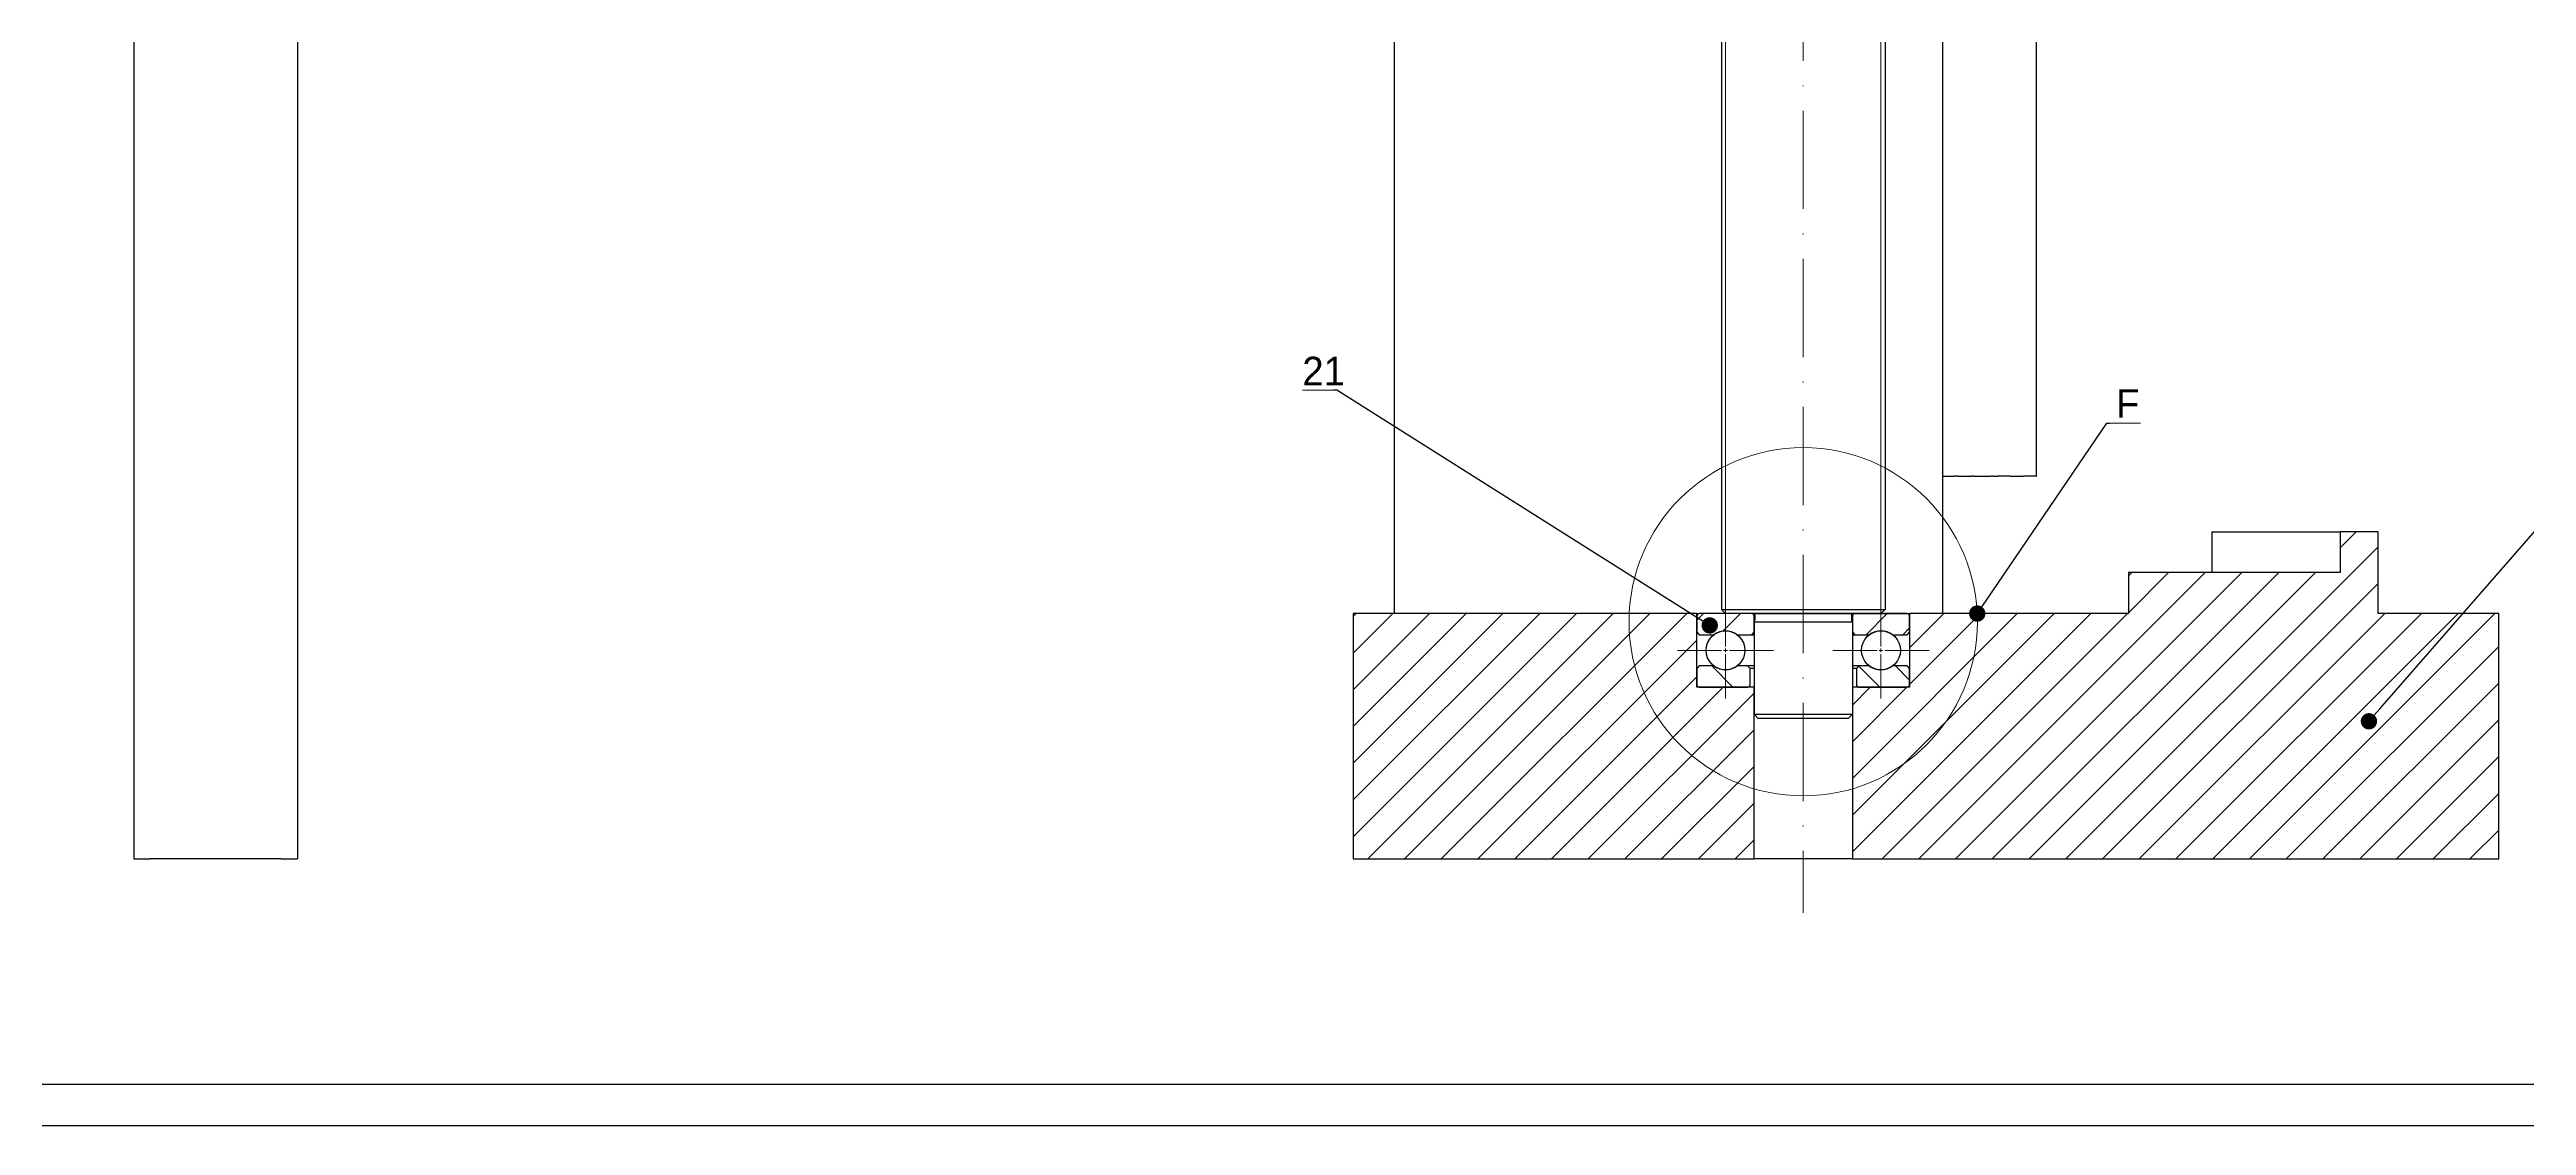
# Model space of a CAD drawing. Header units: millimetres. Extents: x 587 to 10361, y -8386 to 1488.
# Drawn here: x 3766.4 to 4069.1, y 70.4 to 202 of the extents above; entities that cross this region are included whole.
import ezdxf
from ezdxf import colors
from ezdxf.entities.mleader import LeaderData, LeaderLine
from ezdxf.math import Vec2, Vec3

# ---------------------------------------------------------------- set-up
doc = ezdxf.new("R2010")
doc.units = ezdxf.units.MM
doc.linetypes.add('ACAD_ISO10W100', pattern=[18, 12, -3, 0, -3])
for name, color, linetype, lineweight in [('Cienka', 30, 'Continuous', 0), ('Gruba', 7, 'Continuous', 30), ('Kreskowanie', 10, 'Continuous', 0), ('Przekrój', 50, 'Continuous', 15), ('Symetria', 210, 'ACAD_ISO10W100', 0), ('Wymiar', 3, 'Continuous', 20)]:
    doc.layers.add(name, color=color, linetype=linetype, lineweight=lineweight)
pattern_1 = [(45, (1431.315, 22.559), (-2.245064, 2.245064), [])]
pattern_2 = [(45, (-1435.809, 22.559), (-2.245064, 2.245064), [])]

# ---------------------------------------------------------------- blocks, each defined once
blk = doc.blocks.new('*U109')
at = {"layer": 'Symetria', "color": 0, "transparency": 16777216}
for p, q in [((0, 0.4762), (0, 5.881)), ((-5.881, 0), (-0.4762, 0)), ((0.4762, 0), (5.881, 0)), ((0, -5.881), (0, -0.4762))]:
    blk.add_line(p, q, dxfattribs=at)
at = {"layer": 'Symetria', "color": 0, "linetype": 'Continuous', "transparency": 16777216}
for p, q in [((-0.2381, 0), (0.2381, 0)), ((0, -0.2381), (0, 0.2381))]:
    blk.add_line(p, q, dxfattribs=at)
blk = doc.blocks.new('*U110')
at = {"layer": 'Symetria', "color": 0, "transparency": 16777216}
for p, q in [((0, 0.4762), (0, 5.881)), ((-5.881, 0), (-0.4762, 0)), ((0.4762, 0), (5.881, 0)), ((0, -5.881), (0, -0.4762))]:
    blk.add_line(p, q, dxfattribs=at)
at = {"layer": 'Symetria', "color": 0, "linetype": 'Continuous', "transparency": 16777216}
for p, q in [((-0.2381, 0), (0.2381, 0)), ((0, -0.2381), (0, 0.2381))]:
    blk.add_line(p, q, dxfattribs=at)
blk = doc.blocks.new('_Dot')
at = {"color": 0, "linetype": 'ByBlock', "lineweight": -2}
blk.add_line((-0.5, 0), (-1, 0), dxfattribs=at)
at = {"color": 0, "linetype": 'ByBlock', "const_width": 0.5}
blk.add_lwpolyline([(-0.25, 0, 1), (0.25, 0, 1)], format="xyb", close=True, dxfattribs=at)

msp = doc.modelspace()

# ---------------------------------------------------------------- hatches: boundary and pattern name
at = {"layer": 'Kreskowanie'}
h = msp.add_hatch(dxfattribs=at)
h.set_pattern_fill('ANSI31', color=256)
h.set_pattern_definition(pattern_1)
h.paths.add_polyline_path([(3993.403, 133.032), (3993.703, 133.032), (4020.443, 133.032), (4020.443, 138.032), (4046.326, 138.032), (4046.326, 143.032), (4050.963, 143.032), (4050.963, 133.032), (4065.703, 133.032), (4065.703, 103.032), (3986.703, 103.032), (3986.703, 124.032), (3993.403, 124.032, 0.4142982), (3993.703, 124.332), (3993.703, 132.732, 0.4141765)])
h = msp.add_hatch(dxfattribs=at)
h.set_pattern_fill('ANSI31', color=256)
h.set_pattern_definition(pattern_1)
h.paths.add_polyline_path([(3974.703, 103.032), (3974.703, 124.032), (3967.703, 124.032), (3967.703, 133.032), (3925.703, 133.032), (3925.703, 103.032)])
h = msp.add_hatch(dxfattribs=at)
h.set_pattern_fill('ANSI31', color=256, scale=0.1)
h.set_pattern_definition([(45, (1431.31508, 22.55892), (-0.224506403, 0.224506403), [])])
h.paths.add_polyline_path([(3974.703, 132.732, 0.4142418), (3974.403, 133.032), (3971.203, 133.032), (3968.003, 133.032, 0.4142136), (3967.703, 132.732), (3967.703, 130.737), (3968.003, 130.437), (3969.774, 130.437, -0.3333333), (3972.631, 130.437), (3974.403, 130.437), (3974.703, 130.737)], flags=17)
h.paths.add_polyline_path([(3974.703, 132.732, 0.4142418), (3974.403, 133.032), (3971.203, 133.032), (3968.003, 133.032, 0.4142136), (3967.703, 132.732), (3967.703, 130.737), (3968.003, 130.437), (3969.774, 130.437, -0.3333333), (3972.631, 130.437), (3974.403, 130.437), (3974.703, 130.737), (3974.703, 132.032)], flags=17)
h = msp.add_hatch(dxfattribs=at)
h.set_pattern_fill('ANSI31', color=256)
h.set_pattern_definition(pattern_2)
h.paths.add_polyline_path([(3968.003, 133.032, 0.4141853), (3967.703, 132.732), (3967.703, 130.737), (3968.003, 130.437), (3969.774, 130.437, -0.3333333), (3972.631, 130.437), (3974.403, 130.437), (3974.703, 130.737), (3974.703, 132.732, 0.4142418), (3974.403, 133.032)])
h = msp.add_hatch(dxfattribs=at)
h.set_pattern_fill('ANSI31', color=256)
h.set_pattern_definition(pattern_2)
h.paths.add_polyline_path([(3986.703, 132.732), (3986.703, 130.737), (3987.003, 130.437), (3988.774, 130.437, -0.3333333), (3991.631, 130.437), (3993.403, 130.437), (3993.703, 130.737), (3993.703, 132.732, 0.4141691), (3993.403, 133.032), (3987.003, 133.032, 0.4142136)])
h = msp.add_hatch(dxfattribs=at)
h.set_pattern_fill('ANSI31', color=256, angle=90)
h.set_pattern_definition([(135, (-1435.809, 22.559), (-2.245064, -2.245064), [])])
h.paths.add_polyline_path([(3988.774, 126.627), (3987.503, 126.627), (3987.203, 126.327), (3987.203, 124.332, 0.4142136), (3987.503, 124.032), (3993.403, 124.032, 0.4142983), (3993.703, 124.332), (3993.703, 126.327), (3993.403, 126.627), (3991.631, 126.627, -0.3333333)])
h.paths.add_polyline_path([(3974.203, 126.327), (3973.903, 126.627), (3972.631, 126.627, -0.3333333), (3969.774, 126.627), (3968.003, 126.627), (3967.703, 126.327), (3967.703, 124.332, 0.4142136), (3968.003, 124.032), (3973.903, 124.032, 0.4142136), (3974.203, 124.332)])

# ---------------------------------------------------------------- linework, layer by layer
at = {"layer": 'Cienka'}
for p, q in [((3971.203, 133.532), (3971.203, 396.348)), ((3990.203, 396.348), (3990.203, 133.532))]:
    msp.add_line(p, q, dxfattribs=at)
at = {"layer": 'Gruba'}
for p, q in [((3776.676, 521.848), (3776.676, 103.032)), ((3796.676, 521.848), (3796.676, 103.032)), ((3970.703, 396.348), (3970.703, 133.532)), ((3990.703, 396.348), (3990.703, 133.532)), ((3930.703, 377.848), (3930.703, 133.032)), ((3997.703, 290.715), (3997.703, 133.032)), ((4009.203, 149.848), (4009.203, 289.445)), ((3997.703, 149.848), (3999.196, 149.848)), ((3999.549, 149.848), (3999.196, 149.848)), ((3999.549, 149.848), (4001.315, 149.848)), ((4001.527, 149.848), (4001.315, 149.848)), ((4001.527, 149.848), (4003.685, 149.848)), ((4003.897, 149.848), (4003.685, 149.848)), ((4003.897, 149.848), (4004.429, 149.848)), ((4004.586, 149.848), (4004.429, 149.848)), ((4005.689, 149.848), (4004.586, 149.848)), ((4005.982, 149.848), (4005.689, 149.848)), ((4005.982, 149.848), (4007.624, 149.848)), ((4007.916, 149.848), (4007.624, 149.848)), ((4009.02, 149.848), (4007.916, 149.848)), ((4009.176, 149.848), (4009.02, 149.848)), ((4009.176, 149.848), (4009.203, 149.848)), ((4030.635, 143.032), (4046.326, 143.032)), ((4030.635, 143.032), (4030.635, 138.032)), ((4050.963, 143.032), (4046.326, 143.032)), ((4046.326, 143.032), (4046.326, 138.032)), ((4046.326, 143.032), (4046.326, 138.032)), ((4050.963, 133.032), (4050.963, 143.032)), ((4046.326, 138.032), (4020.443, 138.032)), ((4020.443, 138.032), (4020.443, 133.032)), ((4046.326, 138.032), (4030.635, 138.032)), ((3970.703, 133.532), (3990.703, 133.532)), ((3971.203, 133.032), (3970.703, 133.532)), ((3990.203, 133.032), (3990.703, 133.532)), ((3967.703, 133.032), (3925.703, 133.032)), ((3925.703, 133.032), (3925.703, 103.032)), ((3967.703, 124.032), (3967.703, 133.032)), ((3967.703, 133.032), (3968.003, 133.032)), ((3967.703, 132.732), (3967.703, 130.737)), ((3967.703, 132.732), (3967.703, 130.737)), ((3967.703, 130.737), (3968.003, 130.437)), ((3974.403, 133.032), (3968.003, 133.032)), ((3974.403, 133.032), (3968.003, 133.032)), ((3968.003, 130.437), (3969.774, 130.437)), ((3990.203, 133.032), (3971.203, 133.032)), ((3972.631, 130.437), (3974.403, 130.437)), ((3974.403, 133.032), (3987.003, 133.032)), ((3974.403, 130.437), (3974.703, 130.737)), ((3974.403, 130.437), (3974.703, 130.437)), ((3974.703, 130.737), (3974.703, 132.732)), ((3974.703, 130.737), (3974.703, 132.732)), ((3974.776, 132.159), (3974.703, 132.032)), ((3974.703, 132.032), (3986.703, 132.032)), ((3974.703, 132.032), (3974.703, 120.716)), ((3974.803, 132.832), (3974.803, 132.259)), ((3986.603, 132.832), (3986.603, 132.259)), ((3986.63, 132.159), (3986.703, 132.032)), ((3986.703, 132.732), (3986.703, 130.737)), ((3986.703, 132.032), (3986.703, 120.716)), ((3986.703, 130.737), (3987.003, 130.437)), ((3986.703, 130.437), (3987.003, 130.437)), ((3987.003, 133.032), (3993.403, 133.032)), ((3987.003, 130.437), (3988.774, 130.437)), ((3993.403, 133.032), (3990.203, 133.032)), ((3991.631, 130.437), (3993.403, 130.437)), ((3993.403, 133.032), (3993.703, 133.032)), ((3993.403, 130.437), (3993.703, 130.737)), ((4020.443, 133.032), (3993.703, 133.032)), ((3993.703, 133.032), (3993.703, 124.032)), ((3993.703, 130.737), (3993.703, 132.732)), ((3993.703, 130.737), (3993.703, 132.732)), ((4065.703, 133.032), (4050.963, 133.032)), ((4065.703, 103.032), (4065.703, 133.032)), ((3968.003, 126.627), (3967.703, 126.327)), ((3967.703, 126.327), (3967.703, 124.332)), ((3967.703, 126.327), (3967.703, 124.332)), ((3969.774, 126.627), (3968.003, 126.627)), ((3973.903, 126.627), (3972.631, 126.627)), ((3974.203, 126.327), (3973.903, 126.627)), ((3974.703, 126.627), (3973.903, 126.627)), ((3974.203, 124.332), (3974.203, 126.327)), ((3974.703, 126.327), (3974.203, 126.327)), ((3987.503, 126.627), (3986.703, 126.627)), ((3987.203, 126.327), (3986.703, 126.327)), ((3987.503, 126.627), (3987.203, 126.327)), ((3987.203, 126.327), (3987.203, 124.332)), ((3988.774, 126.627), (3987.503, 126.627)), ((3993.403, 126.627), (3991.631, 126.627)), ((3993.703, 126.327), (3993.403, 126.627)), ((3993.703, 124.332), (3993.703, 126.327)), ((3993.703, 124.332), (3993.703, 126.327)), ((3974.703, 124.032), (3967.703, 124.032)), ((3968.003, 124.032), (3973.903, 124.032)), ((3968.003, 124.032), (3973.903, 124.032)), ((3974.703, 124.032), (3973.903, 124.032)), ((3974.703, 103.032), (3974.703, 124.032)), ((3993.703, 124.032), (3986.703, 124.032)), ((3986.703, 124.032), (3986.703, 103.032)), ((3987.503, 124.032), (3986.703, 124.032)), ((3987.503, 124.032), (3993.403, 124.032)), ((3987.503, 124.032), (3993.403, 124.032)), ((3974.703, 120.716), (3986.703, 120.716)), ((3975.203, 120.216), (3974.703, 120.716)), ((3986.203, 120.216), (3975.203, 120.216)), ((3986.203, 120.216), (3986.703, 120.716)), ((3776.676, 103.032), (3778.676, 103.032)), ((3794.676, 103.032), (3778.676, 103.032)), ((3794.676, 103.032), (3796.676, 103.032)), ((3925.703, 103.032), (3974.703, 103.032)), ((3986.703, 103.032), (3974.703, 103.032)), ((3986.703, 103.032), (4065.703, 103.032)), ((4647.653, 75.435), (3468.653, 75.435))]:
    msp.add_line(p, q, dxfattribs=at)
msp.add_lwpolyline([(3463.653, 70.435), (4652.653, 70.435), (4652.653, 911.435), (3463.653, 911.435)], close=True, dxfattribs=at)
for centre in [(3971.203, 128.532), (3990.203, 128.532)]:
    msp.add_circle(centre, 2.381, dxfattribs=at)
for centre, radius, start, end in [((3968.003, 132.732), 0.3, 90, 180), ((3971.203, 128.532), 2.381, 53.1301, 126.8699), ((3974.403, 132.732), 0.3, 0, 90), ((3974.603, 132.832), 0.2, 0, 90), ((3974.603, 132.259), 0.2, 330, 0), ((3986.803, 132.832), 0.2, 90, 180), ((3986.803, 132.259), 0.2, 180, 210), ((3987.003, 132.732), 0.3, 90, 180), ((3990.203, 128.532), 2.381, 53.1301, 126.8699), ((3993.403, 132.732), 0.3, 0, 90), ((3968.003, 124.332), 0.3, 180, 270), ((3971.203, 128.532), 2.381, 233.1301, 306.8699), ((3973.903, 124.332), 0.3, 270, 0), ((3987.503, 124.332), 0.3, 180, 270), ((3990.203, 128.532), 2.381, 233.1301, 306.8699), ((3993.403, 124.332), 0.3, 270, 0)]:
    msp.add_arc(centre, radius, start, end, dxfattribs=at)
at = {"layer": 'Przekrój'}
msp.add_circle((3980.703, 132.032), 21.29, dxfattribs=at)
at = {"layer": 'Symetria'}
msp.add_line((3980.703, 592.699), (3980.703, 96.435), dxfattribs=at)
at = {"layer": 'Wymiar'}
for p, q in [((3923.328, 160.332), (3919.519, 160.332)), ((4018.177, 156.308), (4021.902, 156.308))]:
    msp.add_line(p, q, dxfattribs=at)

# ---------------------------------------------------------------- block references
at = {"layer": 'Symetria'}
for name, p in [('*U109', (3971.203, 128.532)), ('*U110', (3990.203, 128.532))]:
    msp.add_blockref(name, p, dxfattribs=at)

# ---------------------------------------------------------------- texts
at = {"layer": 'Wymiar', "char_height": 3.5, "attachment_point": 1}
for s, width, insert in [('21', 3.32782, (3919.484, 164.43)), ('F', 4.08559, (4018.934, 160.465))]:
    msp.add_mtext_dynamic_manual_height_columns(s, width=width, gutter_width=12.5, heights=[0], dxfattribs=dict(at, insert=insert))

# ---------------------------------------------------------------- leaders
at = {"layer": 'Wymiar'}
ml = msp.add_multileader_mtext('Standard', dxfattribs=at)
ml.set_content('', color=256)
ml.set_leader_properties()
ml.set_arrow_properties(name='DOT')
ml.build(insert=Vec2(0, 0))
ml.multileader.update_dxf_attribs({"text_right_attachment_type": 6, "dogleg_length": 0.36, "arrow_head_size": 2})
ctx = ml.context
ctx.base_point, ctx.char_height, ctx.arrow_head_size, ctx.landing_gap_size, ctx.plane_origin = Vec3(3923.148, 160.422), 0.18, 2, 0.09, Vec3(3969.277, 131.582)
ctx.right_attachment, ctx.text_align_type = 6, 2
notes = []
notes.append((ctx, [(0, (1, 1, 0), (3923.688, 160.332), (-1, 0), 0.36, [(0, [(3969.277, 131.582)], 0, [])])]))
ctx.mtext.insert, ctx.mtext.alignment, ctx.mtext.flow_direction = Vec3(3923.238, 160.512), 3, 5
ml = msp.add_multileader_mtext('Standard', dxfattribs=at)
ml.set_content('', color=256)
ml.set_leader_properties()
ml.set_arrow_properties(name='DOT')
ml.build(insert=Vec2(0, 0))
ml.multileader.update_dxf_attribs({"text_right_attachment_type": 6, "dogleg_length": 0.36, "arrow_head_size": 2})
ctx = ml.context
ctx.base_point, ctx.char_height, ctx.arrow_head_size, ctx.landing_gap_size, ctx.plane_origin = Vec3(4018.177, 156.308), 0.18, 2, 0.09, Vec3(4001.969, 133.032)
ctx.right_attachment = 6
notes.append((ctx, [(0, (1, 1, 0), (4017.817, 156.308), (1, 0), 0.36, [(0, [(4001.969, 133.032)], 0, [])])]))
ctx.mtext.insert, ctx.mtext.flow_direction = Vec3(4018.267, 156.398), 5
ml = msp.add_multileader_mtext('Standard', dxfattribs=at)
ml.set_content('', color=256)
ml.set_leader_properties()
ml.set_arrow_properties(name='DOT')
ml.build(insert=Vec2(0, 0))
ml.multileader.update_dxf_attribs({"text_right_attachment_type": 6, "dogleg_length": 0.36, "arrow_head_size": 2})
ctx = ml.context
ctx.base_point, ctx.char_height, ctx.arrow_head_size, ctx.landing_gap_size, ctx.plane_origin = Vec3(4076.236, 149.74), 0.18, 2, 0.09, Vec3(4049.842, 119.856)
ctx.right_attachment = 6
notes.append((ctx, [(0, (1, 1, 0), (4075.876, 149.74), (1, 0), 0.36, [(0, [(4049.842, 119.856)], 0, [])])]))
ctx.mtext.insert, ctx.mtext.flow_direction = Vec3(4076.326, 149.83), 5
for ctx, leaders in notes:
    for number, flags, end, landing, length, lines in leaders:
        leader = LeaderData()
        leader.index, (leader.has_last_leader_line, leader.has_dogleg_vector, leader.attachment_direction) = number, flags
        leader.last_leader_point, leader.dogleg_vector, leader.dogleg_length = Vec3(end), Vec3(landing), length
        for number, points, colour, breaks in lines:
            line = LeaderLine()
            line.index, line.vertices, line.color, line.breaks = number, Vec3.list(points), colors.encode_raw_color(colour), breaks
            leader.lines.append(line)
        ctx.leaders.append(leader)

doc.saveas('drawing.dxf')
